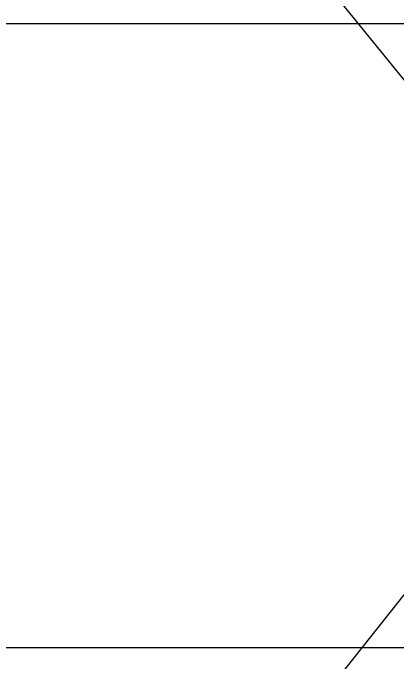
# Model space of a CAD drawing. Header units: millimetres. Extents: x 17 to 508, y 150 to 618.
# Drawn here: x 368.42 to 382.96, y 305.36 to 329.95 of the extents above; entities that cross this region are included whole.
import ezdxf

# ---------------------------------------------------------------- set-up
doc = ezdxf.new("R2010")
doc.units = ezdxf.units.MM
doc.layers.add('gbr-outline-dxf_layer1', color=2, linetype='Continuous')
doc.layers.add('尺寸線', color=3, linetype='Continuous', lineweight=0)
doc.styles.get("Standard").update_dxf_attribs({"font": ''})
doc.styles.get('Standard').set_extended_font_data('SimSun')
doc.dimstyles.new('ISO-25', dxfattribs={"dimtxt": 2.5, "dimasz": 2.5, "dimexe": 1.25, "dimexo": 0.625, "dimtad": 1, "dimtxsty": 'Standard', "dimcen": 2.5, "dimadec": 0, "dimazin": 0, "dimtfac": 1, "dimtmove": 0, "dimatfit": 3, "dimfxl": 1, "dimarcsym": 0})

msp = doc.modelspace()

# ---------------------------------------------------------------- linework, layer by layer
at = {"layer": 'gbr-outline-dxf_layer1', "color": 1, "linetype": 'Continuous'}
msp.add_lwpolyline([(198.543, 283.271), (339.142, 283.271, 0.198917), (340.557, 283.856), (362.061, 305.361, -0.198917), (363.475, 305.947), (383.208, 305.947), (392.502, 305.947, 0.414218), (393.501, 306.946), (393.501, 328.536, 0.414068), (392.502, 329.537), (363.475, 329.537, -0.198918), (362.061, 330.122), (340.55, 351.633, 0.19885), (339.137, 352.219), (198.618, 352.219, 0.198916)], format="xyb", dxfattribs=at)

# ---------------------------------------------------------------- leaders
at = {"layer": '尺寸線', "annotation_type": 0, "has_hookline": 1, "hookline_direction": 1}
for points, text_width in [([(385.968, 326.347), (375.786, 356.444), (373.286, 356.444)], 3.208), ([(385.682, 324.394), (366.224, 348.347), (363.724, 348.347)], 3.153), ([(385.71, 311.104), (365.121, 285.118), (362.621, 285.118)], 1.014), ([(386.041, 309.13), (381.374, 280.78), (378.874, 280.78)], 3.069)]:
    msp.add_leader(points, dimstyle='ISO-25', dxfattribs=dict(at, text_width=text_width))

doc.saveas('drawing.dxf')
